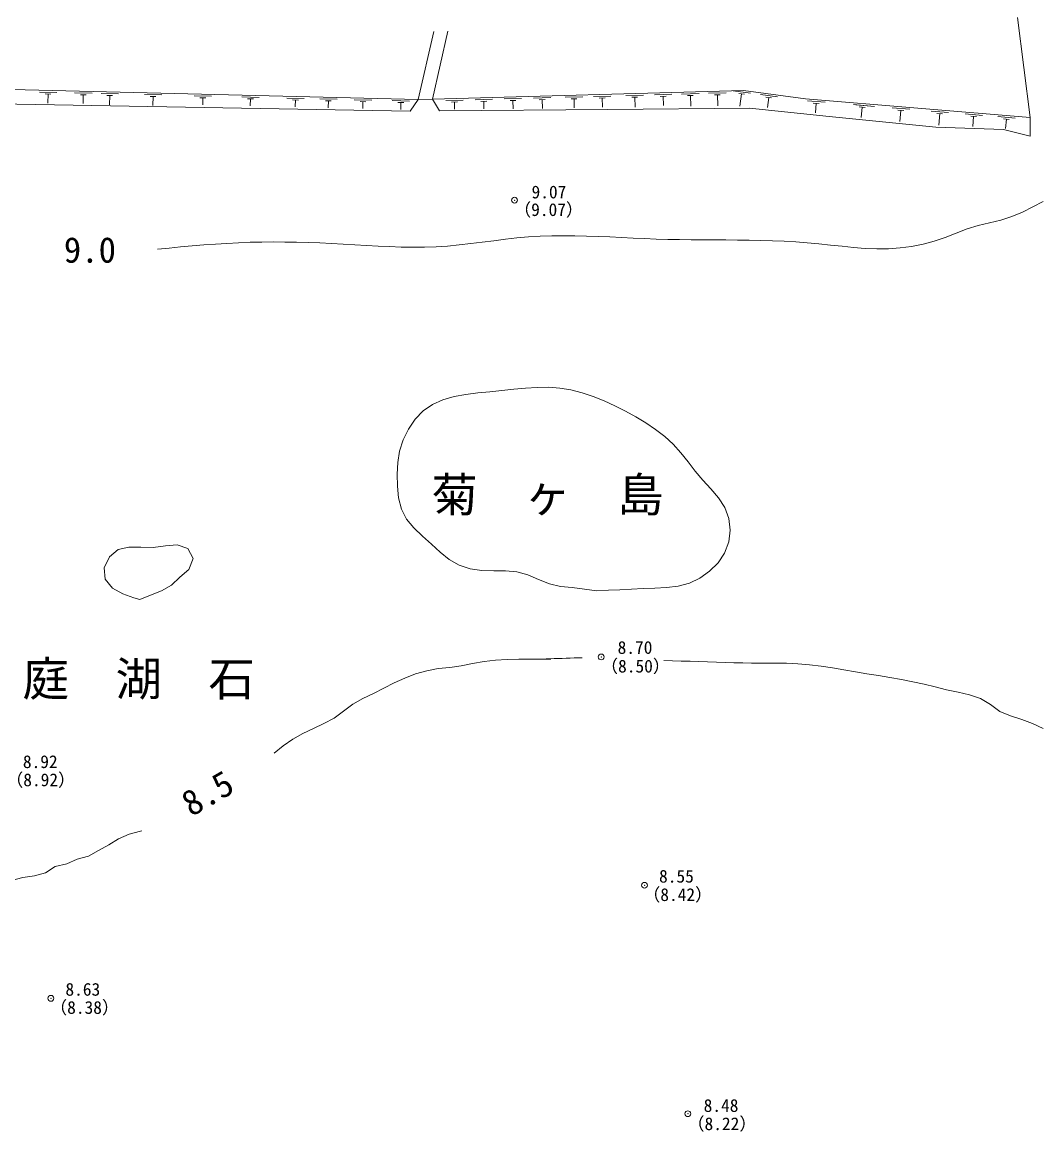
# Model space of a CAD drawing. Units: millimetres, scale not verified. Extents: x 27127 to 381529, y 17188 to 284000.
# Drawn here: x 294311 to 338137, y 177711 to 225446 of the extents above; entities that cross this region are included whole.
import ezdxf
from ezdxf.enums import TextEntityAlignment as Align

# ---------------------------------------------------------------- set-up
doc = ezdxf.new("R2010")
doc.units = ezdxf.units.MM
doc.header["$LTSCALE"] = 500
doc.header["$PDMODE"] = 32
doc.header["$PDSIZE"] = 250
doc.linetypes.add('DASHED', pattern=[7.5, 6, -1.5])
doc.linetypes.add('DASHED_SPACED', pattern=[12, 6, -6])
doc.layers.add('0-0通り芯', color=4, linetype='Continuous', lineweight=13)
doc.layers.add('0-10', color=4, linetype='DASHED', lineweight=13)
doc.styles.add('ＭＳ ゴシック', font='')
doc.styles.get('ＭＳ ゴシック').set_extended_font_data('MS Gothic')

msp = doc.modelspace()

# ---------------------------------------------------------------- linework, layer by layer
at = {"layer": '0-0通り芯', "color": 3, "linetype": 'DASHED_SPACED'}
for p, q in [((311353.7, 222119.8), (312169.1, 225687.1)), ((311958, 222132.7), (312763.9, 225658.1))]:
    msp.add_line(p, q, dxfattribs=at)
at = {"layer": '0-0通り芯', "color": 3}
for p, q in [((311353.7, 222119.8), (291941.9, 222593)), ((311958, 222132.7), (325345, 222503.5)), ((325345, 222503.5), (328015.2, 222145.8)), ((311001.2, 221616.3), (311353.7, 222119.8)), ((311353.7, 222119.8), (311958, 222132.7)), ((311958, 222132.7), (312271.1, 221627.4)), ((328015.2, 222145.8), (337674.6, 221341)), ((291693.5, 221955.8), (311001.2, 221616.3)), ((312271.1, 221627.4), (319509.8, 221690.5)), ((319509.8, 221690.5), (325605.6, 221743.7)), ((325605.6, 221743.7), (329037.8, 221392.7)), ((329037.8, 221392.7), (333614.1, 220924.6)), ((333614.1, 220924.6), (336536.1, 220823.1)), ((337674.6, 220549), (336536.1, 220823.1))]:
    msp.add_line(p, q, dxfattribs=at)
at = {"layer": '0-0通り芯'}
for p, q in [((295800.5, 222423.9), (295050.7, 222442.2)), ((325643.8, 222387.8), (324900.4, 222487.4)), ((295548.7, 222355), (295298.8, 222361.1)), ((295423.8, 222358.1), (295414, 221956.6)), ((297314.9, 222387), (296565.2, 222405.3)), ((297063.2, 222318.1), (296813.2, 222324.2)), ((296938.2, 222321.2), (296929.1, 221948.3)), ((298453, 222359.3), (297703.2, 222377.5)), ((298201.3, 222290.4), (297951.3, 222296.4)), ((298076.3, 222293.4), (298066.7, 221897.3)), ((300317.6, 222313.8), (299567.9, 222332.1)), ((300065.9, 222244.9), (299815.9, 222251)), ((299940.9, 222248), (299931.5, 221863.1)), ((302462.7, 222261.5), (301713, 222279.8)), ((302211, 222192.6), (301961, 222198.7)), ((302086, 222195.7), (302078.7, 221895.8)), ((304507.9, 222211.7), (303758.1, 222229.9)), ((304256.1, 222142.8), (304006.2, 222148.8)), ((304131.2, 222145.8), (304123.9, 221845.9)), ((306445.2, 222164.4), (305695.4, 222182.7)), ((306193.4, 222095.5), (305943.5, 222101.6)), ((306068.5, 222098.6), (306061.2, 221798.7)), ((307863.1, 222129.9), (307113.3, 222148.1)), ((307611.4, 222061), (307361.4, 222067.1)), ((307486.4, 222064), (307479.1, 221764.1)), ((309350.3, 222093.6), (308600.5, 222111.9)), ((309098.5, 222024.7), (308848.6, 222030.8)), ((308973.6, 222027.8), (308966.3, 221727.9)), ((310981, 222053.9), (310231.3, 222072.1)), ((310729.3, 221985), (310479.4, 221991.1)), ((310604.3, 221988), (310597, 221688.1)), ((313281.9, 222094.3), (312532.2, 222073.5)), ((313034.1, 222012.4), (312784.2, 222005.5)), ((312909.1, 222009), (312917.4, 221709.1)), ((314544.2, 222129.3), (313794.5, 222108.5)), ((314296.4, 222047.4), (314046.5, 222040.5)), ((314171.4, 222043.9), (314180.4, 221719.3)), ((315798.1, 222164), (315048.4, 222143.2)), ((315550.3, 222082.1), (315300.4, 222075.2)), ((315425.4, 222078.7), (315435.3, 221719.8)), ((317054, 222198.8), (316304.3, 222178)), ((316806.2, 222116.9), (316556.3, 222110)), ((316681.2, 222113.4), (316691.9, 221727.6)), ((318427.5, 222236.8), (317677.8, 222216.1)), ((318179.7, 222155), (317929.8, 222148)), ((318054.7, 222151.5), (318065.5, 221761.1)), ((319637.5, 222270.4), (318887.8, 222249.6)), ((319389.7, 222188.5), (319139.8, 222181.6)), ((319264.7, 222185), (319275.5, 221795.6)), ((321039.4, 222309.2), (320289.7, 222288.4)), ((320791.6, 222227.3), (320541.7, 222220.4)), ((320666.6, 222223.8), (320678.5, 221795.5)), ((322264.9, 222343.1), (321515.2, 222322.4)), ((322017.1, 222261.2), (321767.2, 222254.3)), ((321892.1, 222257.8), (321903.2, 221855)), ((323432.8, 222375.5), (322683.1, 222354.7)), ((323185, 222293.6), (322935.1, 222286.7)), ((323060.1, 222290.1), (323072.8, 221830)), ((324595.6, 222407.7), (323845.9, 222386.9)), ((324347.8, 222325.8), (324097.9, 222318.9)), ((324222.9, 222322.3), (324236.1, 221845.4)), ((325386, 222346.6), (325138.2, 222379.9)), ((325262.1, 222363.3), (325191.8, 221838.4)), ((326815.2, 222230.9), (326071.8, 222330.5)), ((326557.4, 222189.7), (326309.6, 222222.9)), ((326433.5, 222206.3), (326374.9, 221768.8)), ((328853.1, 222000.7), (328105.7, 222063)), ((328597.8, 221946.7), (328348.6, 221967.5)), ((328473.2, 221957.1), (328438.5, 221540.1)), ((330830.4, 221836), (330083, 221898.2)), ((330575.1, 221782), (330325.9, 221802.7)), ((330450.5, 221792.4), (330413.3, 221345.8)), ((332495.5, 221697.3), (331748.1, 221759.5)), ((332240.1, 221643.3), (331991, 221664)), ((332115.6, 221653.6), (332075.8, 221176.2)), ((334168.3, 221557.9), (333420.8, 221620.1)), ((333912.9, 221503.9), (333663.8, 221524.7)), ((333788.3, 221514.3), (333747.3, 221022.1)), ((335625.2, 221436.5), (334877.8, 221498.8)), ((335369.8, 221382.5), (335120.7, 221403.3)), ((335245.3, 221392.9), (335208.8, 220955.4)), ((337034, 221319.1), (336286.6, 221381.4)), ((336778.6, 221265.2), (336529.5, 221285.9)), ((336654.1, 221275.5), (336620.5, 220873.1))]:
    msp.add_line(p, q, dxfattribs=at)
at = {"layer": '0-0通り芯', "color": 3}
for points in [[(300130.6, 215679.2), (300628.8, 215727.5), (301127, 215774.8), (301625.3, 215819.9), (302123.7, 215861.7), (302622.3, 215899.3), (303121, 215931.6), (303619.8, 215957.4), (304118.9, 215975.8), (304618.2, 215986.6), (305117.7, 215990.5), (305617.4, 215988), (306117.2, 215979.8), (306617.3, 215966.4), (307117.5, 215948.4), (307617.8, 215926.5), (308118.2, 215901.2), (308618.8, 215873.1), (309119.4, 215843.4), (309620, 215814.7), (310120.4, 215789.7), (310620.5, 215771.1), (311120.2, 215761.5), (311619.3, 215763.7), (312117.7, 215780.4), (312615.4, 215813.6), (313112.5, 215860.9), (313609.2, 215918), (314105.7, 215980.9), (314602.2, 216045.3), (315099.1, 216107), (315596.5, 216162), (316094.7, 216205.9), (316593.8, 216236.2), (317093.5, 216254), (317593.7, 216260.7), (318094.1, 216257.8), (318594.6, 216247), (319094.8, 216229.7), (319594.7, 216207.6), (320094.2, 216182.8), (320593.5, 216157.5), (321092.8, 216134.1), (321592.2, 216115), (322091.9, 216101.3), (322591.7, 216092), (323091.7, 216086.2), (323591.8, 216082.5), (324092, 216079.8), (324592.2, 216077.1), (325092.4, 216073.1), (325592.5, 216066.6), (326092.5, 216056.6), (326592.3, 216041.9), (327092, 216021.3), (327591.4, 215993.7), (328090.5, 215957.9), (328589.3, 215912.8), (329087.8, 215859.8), (329586.2, 215805.1), (330084.5, 215755), (330583.1, 215716.2), (331082.1, 215695.1), (331581.6, 215698.3), (332081.5, 215731.6), (332579.3, 215796.9), (333071.9, 215894.7), (333556.2, 216025.6), (334029.4, 216189.6), (334495, 216373.1), (334962.4, 216549.9), (335440.6, 216694.7), (335928.2, 216811.8), (336414.2, 216930.7), (336887.6, 217081.5), (337345, 217274.9), (337792.2, 217497.3), (338235.7, 217733.2)], [(316680.6, 198047.8), (316852.3, 198053.6), (317024, 198059.5), (317195.7, 198065.4), (317367.4, 198071.2), (317539.1, 198077.1), (317710.8, 198082.9), (317882.6, 198088.8), (318054.3, 198094.6), (318226, 198100.5), (318397.7, 198106.3)], [(305145.9, 194005.1), (305541.4, 194313.5), (305950.9, 194599.3), (306385.6, 194843.9), (306838.7, 195058.6), (307294.3, 195269.3), (307732.1, 195508.9), (308137.9, 195800.8), (308538.1, 196101.7), (308971.1, 196348.8), (309421.7, 196568.7), (309867.7, 196797.6), (310314.2, 197023.5), (310767.6, 197232.6), (311234, 197410.9), (311715.8, 197547.6), (312208.3, 197637.4), (312705.9, 197690.9), (313201.7, 197752.2), (313691.3, 197852.9), (314182.9, 197943.4), (314680.2, 197997.9), (315180.3, 198027.2), (315680.8, 198041.9), (316180.8, 198047.7), (316680.6, 198047.8), (317049.1, 198046.1)], [(321915.3, 197989.1), (322292.4, 197976.9), (322669.6, 197964.8), (323046.8, 197952.6), (323424, 197940.4), (323801.1, 197928.3), (324178.3, 197916.1), (324555.5, 197904), (324932.6, 197891.8), (325309.8, 197879.7), (325687, 197867.5)], [(325687, 197867.5), (326188.4, 197875), (326689.5, 197877.6), (327189.6, 197870.2), (327688.4, 197848.1), (328185.4, 197806.2), (328680.6, 197743.9), (329174.7, 197667.2), (329668.4, 197583), (330162.5, 197498), (330657.3, 197415.7), (331151.9, 197334.1), (331645.9, 197250.7), (332138.2, 197162.9), (332628.4, 197068.3), (333115.5, 196964.3), (333599.2, 196849), (334084.3, 196729.9), (334578.9, 196621.1), (335075.2, 196508.1), (335549, 196347.9), (335975.6, 196096.9), (336377.6, 195799.2), (336832.4, 195601.3), (337315.9, 195454.9), (337783.9, 195274.5), (338237.8, 195065.3)], [(293854.1, 188526.7), (294335.9, 188657.5), (294841.1, 188725.8), (295317.6, 188857.9), (295736.6, 189126.8), (296224.8, 189244.7), (296683.2, 189445.1), (297170.1, 189569.2), (297598.9, 189813.5), (298039, 190051.6), (298459.5, 190321.7), (298918, 190512.8), (299402.6, 190638.5), (299459.9, 190653.4)]]:
    msp.add_lwpolyline(points, dxfattribs=at)
at = {"layer": '0-0通り芯', "color": 7}
for p in [(315495.6, 217788.6), (319223.5, 198139.1), (321086.8, 188317.7), (295545.9, 183453.3), (322951.4, 178489.6)]:
    msp.add_point(p, dxfattribs=at)
at = {"layer": '0-10', "linetype": 'Continuous'}
for p, q in [((337128.9, 225654.4), (337674.6, 221341)), ((330976.4, 221819.7), (330179.7, 221892.3)), ((317967, 201124), (319036.3, 200983))]:
    msp.add_line(p, q, dxfattribs=at)
at = {"layer": '0-10', "color": 7, "linetype": 'Continuous'}
msp.add_line((337674.6, 220549), (337674.6, 221341), dxfattribs=at)
at = {"layer": '0-10', "linetype": 'Continuous'}
msp.add_lwpolyline([(319036.3, 200983), (319531.7, 201006.3), (320028, 201029.8), (320526.1, 201053.4), (321027, 201077.4), (321531.6, 201101.8), (322039.7, 201129.5), (322541.5, 201186.3), (323022.8, 201308.9), (323471.9, 201527.1), (323887.5, 201823.1), (324249, 202185.5), (324530.8, 202608.5), (324707.9, 203085.6), (324767.8, 203595.6), (324710.6, 204101.2), (324537.8, 204566.1), (324269.3, 204981.7), (323943.1, 205367.7), (323598.3, 205745.4), (323269.8, 206133.3), (322958, 206528.5), (322646, 206917.3), (322316.9, 207285.6), (321956.2, 207622), (321564.5, 207927), (321147.7, 208206.3), (320712.2, 208465.1), (320263.8, 208708.9), (319807.6, 208940.9), (319344.9, 209155.9), (318876.4, 209347), (318402.5, 209507.3), (317923.7, 209630), (317440.6, 209708.2), (316953.4, 209739.9), (316461.3, 209734.4), (315963.7, 209702), (315459.8, 209653.2), (314948.9, 209598.5), (314430.3, 209547.9), (313908.3, 209499.1), (313392, 209436.4), (312890.6, 209343.8), (312413.5, 209205.1), (311969.9, 209004.3), (311569.2, 208725.3), (311220, 208365.6), (310929.1, 207943.6), (310703.8, 207479.8), (310550.9, 206994.6), (310470.4, 206502.3), (310445.2, 206002.5), (310456.6, 205493.1), (310508.3, 204984.8), (310630.7, 204503), (310852.9, 204072), (311165.6, 203690), (311533.4, 203337.2), (311920.7, 202993.5), (312300.4, 202647.7), (312687.6, 202329.6), (313109.6, 202081.3), (313582, 201930.1), (314085.9, 201860.3), (314597.7, 201845.9), (315104.8, 201844), (315599, 201804.4), (316072.7, 201677.6), (316529.9, 201471.9), (316994.2, 201287.4), (317477.4, 201176.5), (317967, 201124)], dxfattribs=at)
msp.add_lwpolyline([(299370.7, 200609.6), (299832.5, 200796.7), (300306.5, 200979.8), (300735.9, 201228.7), (301098.9, 201576.7), (301484.4, 201907.3), (301663.6, 202367.6), (301435.6, 202802.3), (300983.7, 202955.6), (300478.5, 202915.4), (299946.2, 202847.2), (299412.5, 202856.8), (298902.7, 202865.8), (298441.8, 202760.3), (298062.2, 202448.2), (297843, 201977.9), (297877.6, 201479.6), (298198.8, 201099.1), (298645.5, 200847.1), (299116.2, 200681.7)], close=True, dxfattribs=at)

# ---------------------------------------------------------------- texts
at = {"layer": '0-0通り芯', "color": 2, "style": 'ＭＳ ゴシック'}
for s, height, p in [('9.07', 549.9, (316226.7, 217701.2)), ('（9.07）', 549.9, (315459.8, 216942.1)), ('9.0', 1100, (296102.1, 214770.6)), ('8.70', 549.9, (319929.7, 198106.7)), ('（8.50）', 549.9, (319199.5, 197304.4)), ('8.92', 549.9, (294340.9, 193193.7)), ('（8.92）', 549.9, (293607.6, 192413.1)), ('8.55', 549.9, (321712.9, 188266.4)), ('（8.42）', 549.9, (321016.4, 187474.9)), ('8.63', 549.9, (296171.3, 183401.3)), ('（8.38）', 549.9, (295496, 182621.4)), ('8.48', 549.9, (323631.3, 178403.1)), ('（8.22）', 549.9, (322919.7, 177618.3))]:
    msp.add_text(s, height=height, dxfattribs=at).set_placement(p, align=Align.BOTTOM_LEFT)
msp.add_text('8.5', height=1100, rotation=29.995, dxfattribs=at).set_placement((301750.2, 190959.1), align=Align.BOTTOM_LEFT)
at = {"layer": '0-0通り芯', "insert": (311921.8, 204223.3), "char_height": 1466, "attachment_point": 7, "style": 'ＭＳ ゴシック'}
msp.add_mtext('\\T2;菊ヶ島', dxfattribs=at)
at = {"layer": '0-10', "insert": (294326.2, 196299.1), "char_height": 1466, "attachment_point": 7, "style": 'ＭＳ ゴシック'}
msp.add_mtext('\\T2;庭湖石', dxfattribs=at)

doc.saveas('drawing.dxf')
